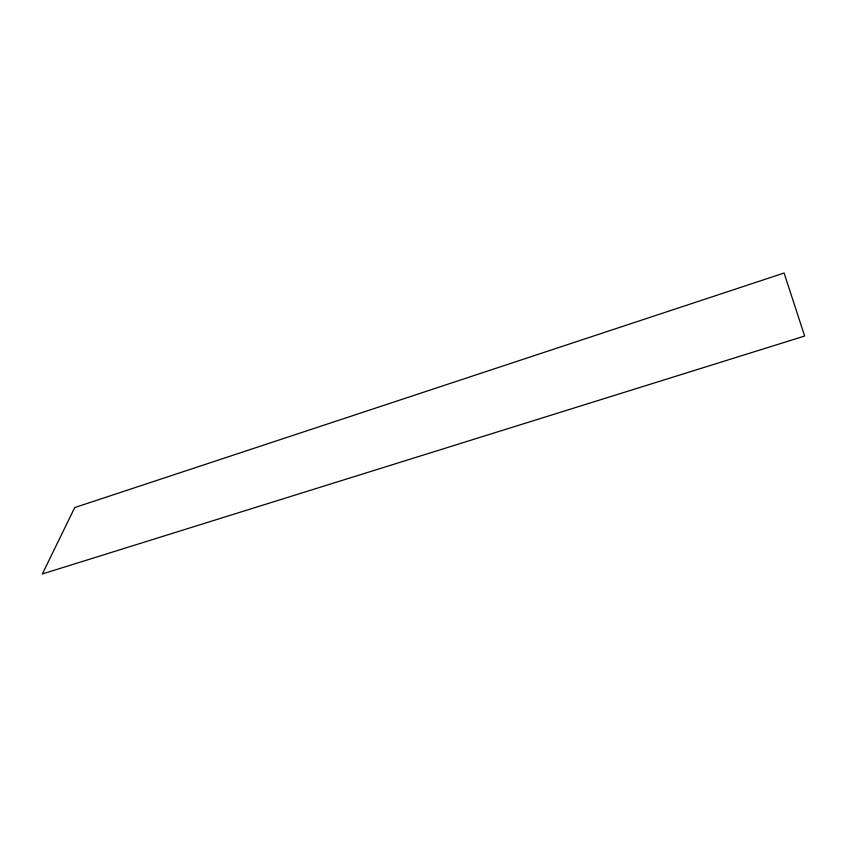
<?xml version="1.0" encoding="UTF-8"?>
<svg xmlns="http://www.w3.org/2000/svg" width="847" height="847" viewBox="0 0 847 847"><rect width="100%" height="100%" fill="white"/><g stroke="black" fill="none" stroke-linecap="round" stroke-linejoin="round"><path stroke-width="1.27" d="M74.727 507.565L42.35 573.97L804.65 336.037L784.089 273.03L74.727 507.565"/></g></svg>
